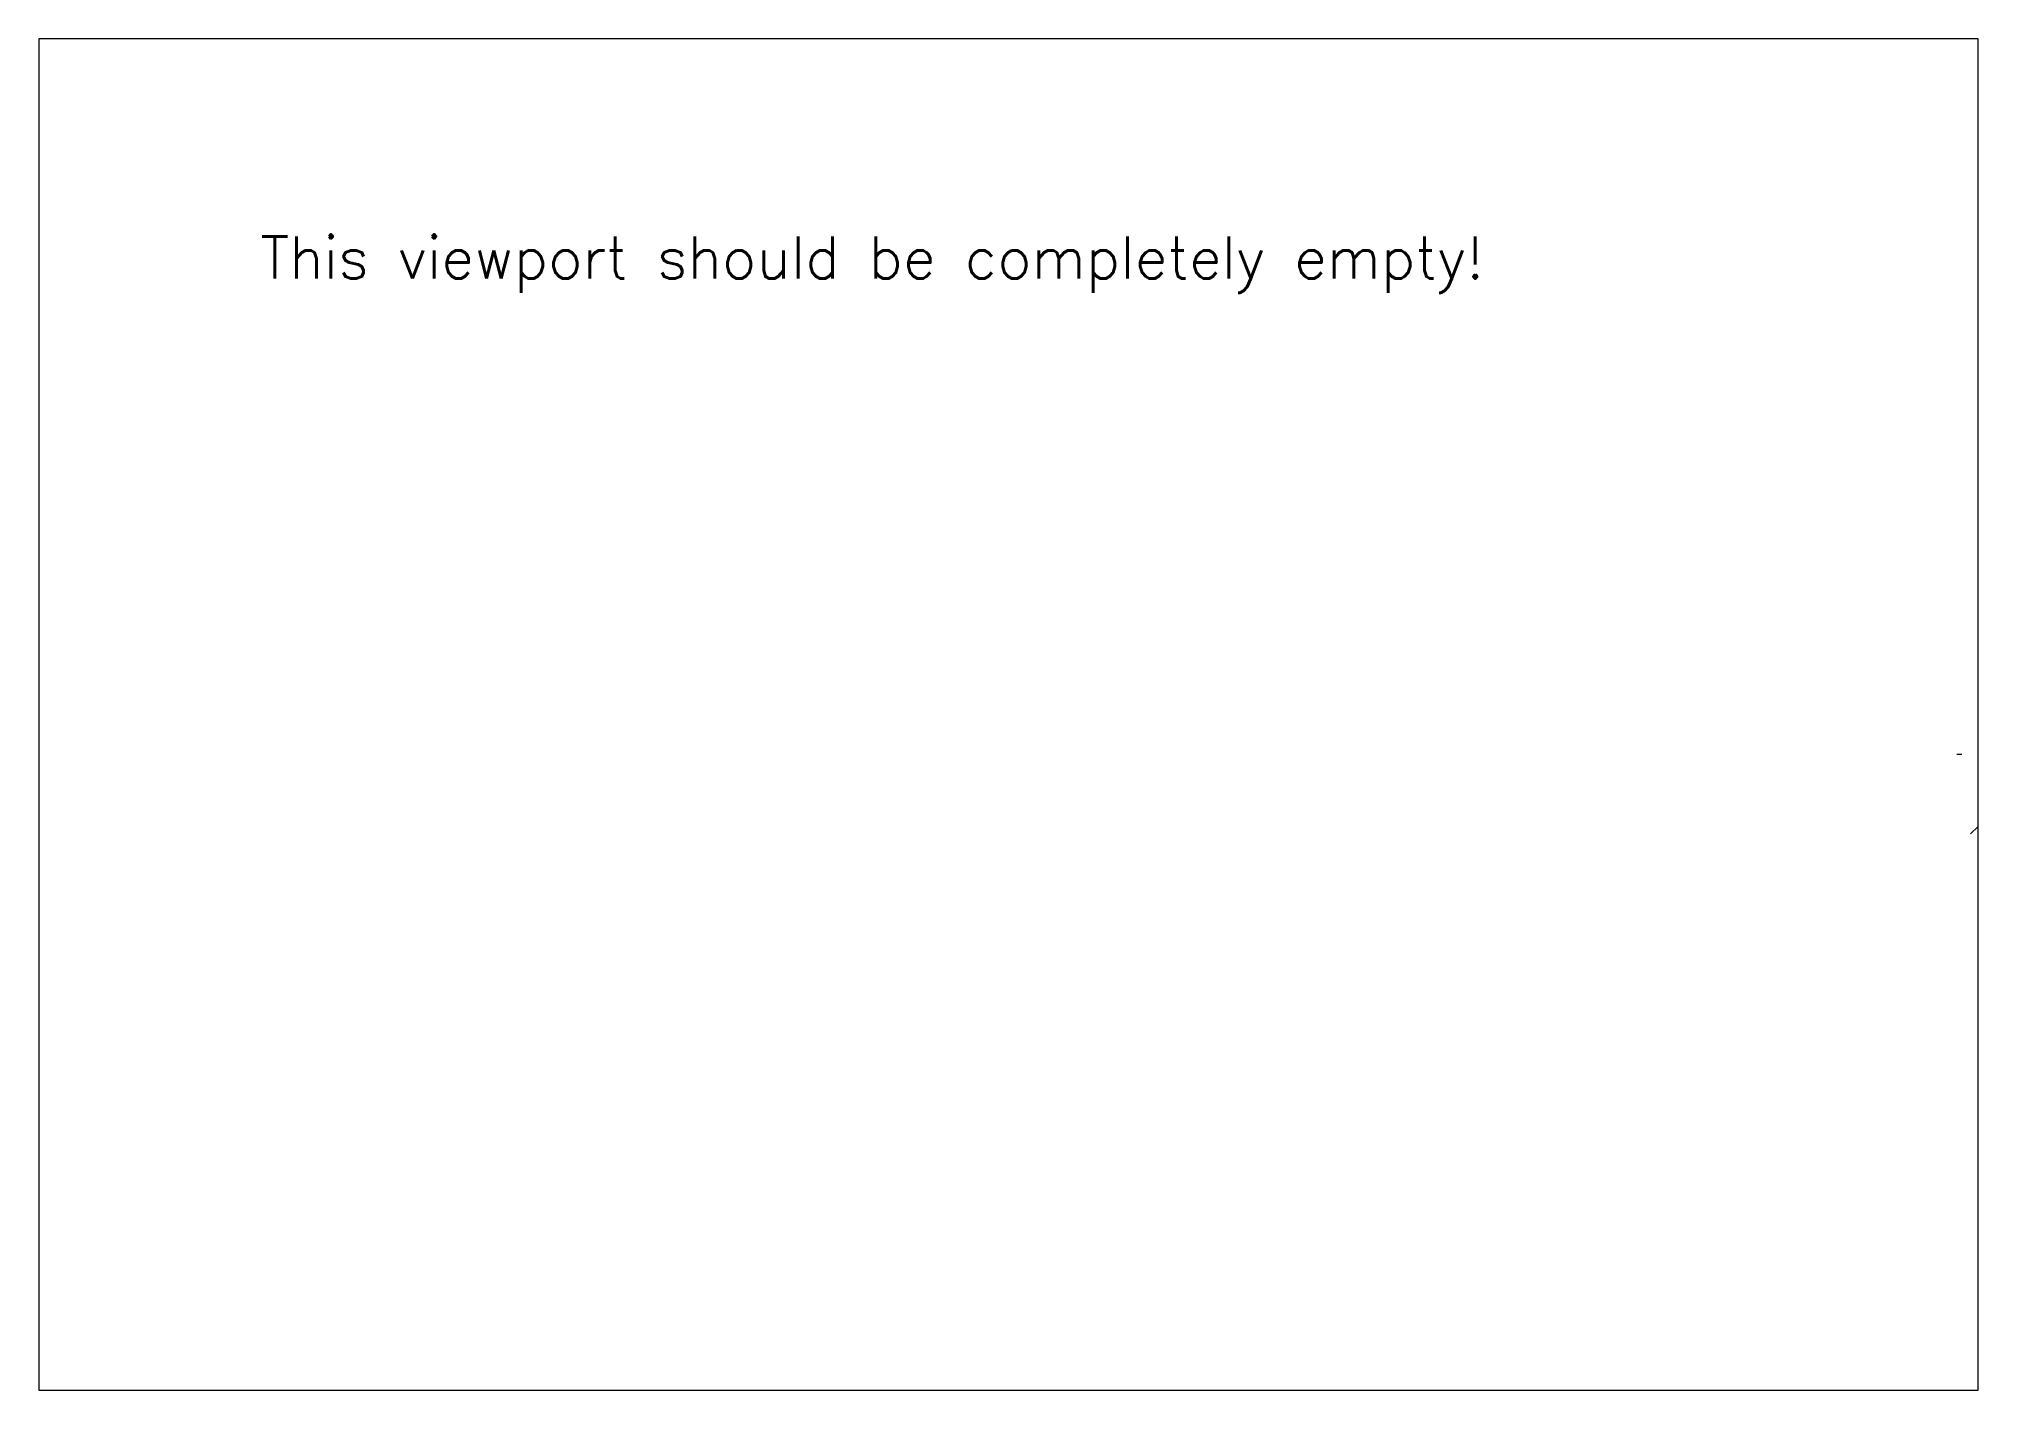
# Paper-space layout 'Layout Bud4' of a CAD drawing. Header units: millimetres. Extents: x 29 to 258, y 20 to 180.
# The model-space entities are those that its viewports show. They can reach past a viewport. Long polylines and large blocks are cut down to what shows.
import ezdxf

# ---------------------------------------------------------------- set-up
doc = ezdxf.new("R2010")
doc.units = ezdxf.units.MM
doc.header["$LTSCALE"] = 0.05
doc.layers.add('Unprintable', color=9, linetype='Continuous', plot=False)
doc.styles.get("Standard").update_dxf_attribs({"font": 'simplex.shx'})

msp = doc.modelspace()

# ---------------------------------------------------------------- linework, layer by layer
at = {"layer": 'Unprintable', "color": 142, "lineweight": 0}
for points in [[(-1199993.8679, -800052.0565), (-1199994.2239, -800052.0565)], [(-1199993.2315, -800057.8328), (-1199992.0745, -800056.747), (-1199991.487, -800056.569)]]:
    msp.add_lwpolyline(points, dxfattribs=at)

psp = doc.layouts.new('Layout Bud4')

# ---------------------------------------------------------------- texts
at = {"color": 6}
psp.add_text('This viewport should be completely empty!', height=5, dxfattribs=at).set_placement((54.91, 151.54))

# ---------------------------------------------------------------- viewports
at = {"layer": '0', "color": 7, "true_color": 0xf5f5f5, "view_target_point": (-1200027.4614, -800025.1123)}
vp = psp.add_viewport(center=(143.46, 99.96), size=(229.53, 159.9353), view_center_point=(-35.8205, -24.0232), view_height=98.413998, dxfattribs=at)
vp.frozen_layers = ['0']

doc.saveas('drawing.dxf')
